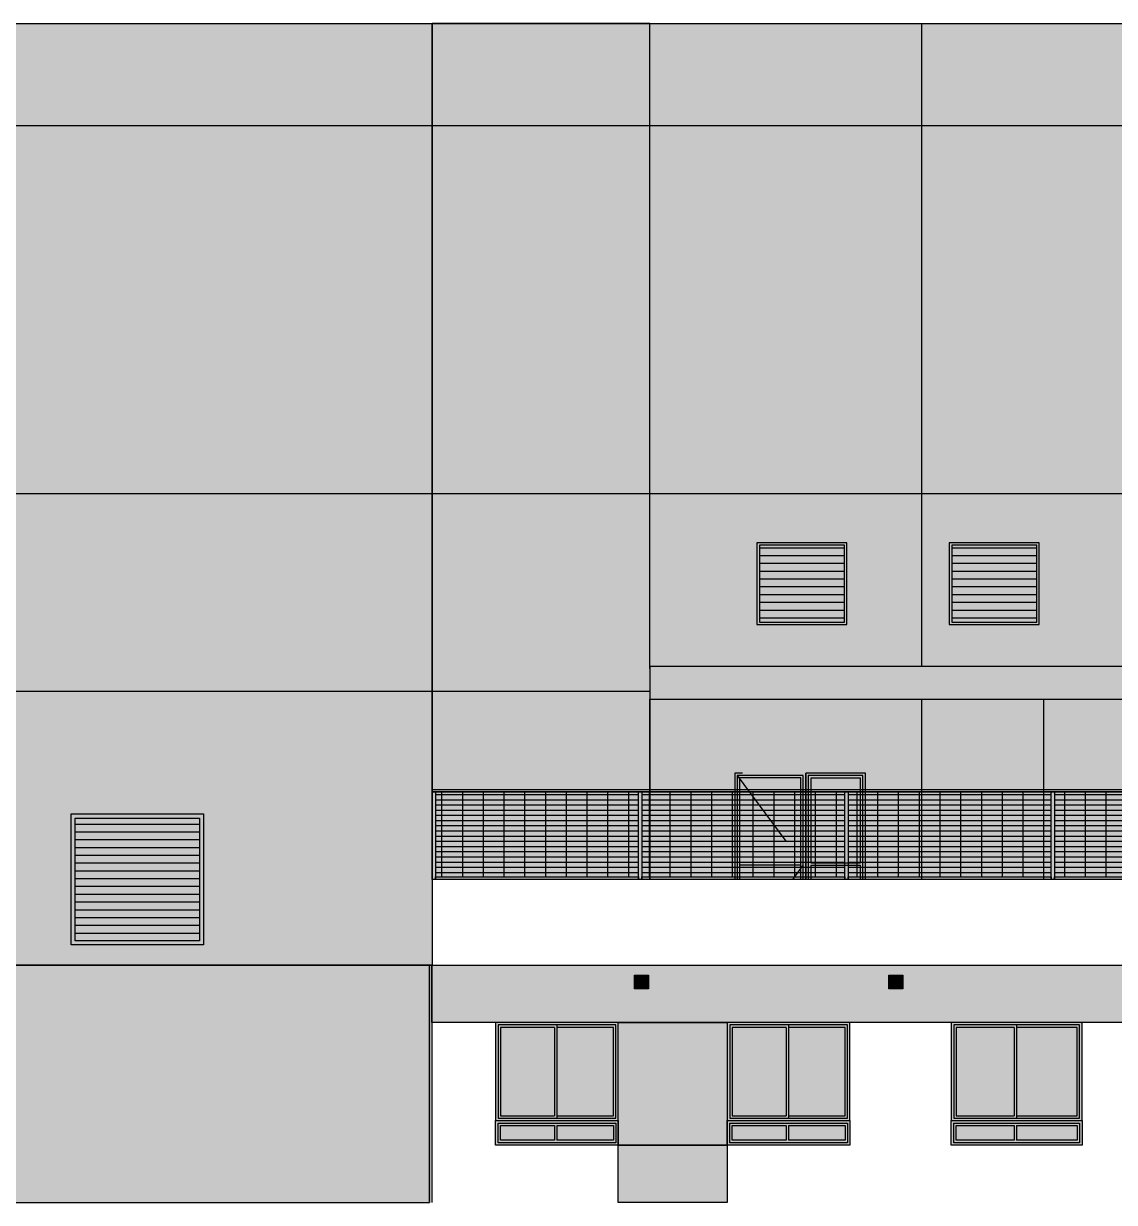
# Model space of a CAD drawing. Header units: metres. Extents: x -9138 to -7768, y 20 to 184.
# Drawn here: x -8768.08 to -8754.73, y 87.98 to 102.4 of the extents above; entities that cross this region are included whole.
import ezdxf
from ezdxf.xclip import XClip

# ---------------------------------------------------------------- set-up
doc = ezdxf.new("R2010")
doc.units = ezdxf.units.M
doc.header["$XCLIPFRAME"] = 0
doc.linetypes.add('CTE ELEV$0$DASHEDX2', pattern=[1.5, 1, -0.5])
for name, color, linetype in [('ARQ-DIM EMBASAM', 2, 'Continuous'), ('CTE ELEV$0$ARQ- FRISO', 7, 'Continuous'), ('CTE ELEV$0$ARQ-AUX', 7, 'Continuous'), ('CTE ELEV$0$ARQ-AUX1', 1, 'Continuous'), ('CTE ELEV$0$ARQ-AUX2', 2, 'Continuous'), ('CTE ELEV$0$ARQ-AUX3', 3, 'Continuous'), ('CTE ELEV$0$ARQ-CAX', 1, 'Continuous'), ('CTE ELEV$0$ARQ-PRJ', 7, 'CTE ELEV$0$DASHEDX2')]:
    doc.layers.add(name, color=color, linetype=linetype)
for name, color, linetype, true_color in [('CTE ELEV$0$COR CINZA FECHADO', 7, 'Continuous', 0x56534e), ('CTE ELEV$0$COR PLATINA', 7, 'Continuous', 0xa1a6a3), ('CTE ELEV$0$COR-CAIX', 7, 'Continuous', 0x45494e)]:
    doc.layers.add(name, color=color, linetype=linetype, true_color=true_color)

# ---------------------------------------------------------------- blocks, each defined once
blk = doc.blocks.new('CTE ELEV$0$V J 150x120')
at = {"layer": 'CTE ELEV$0$COR-CAIX'}
h = blk.add_hatch(color=256, dxfattribs=at)
h.dxf.hatch_style = 1
h.paths.add_polyline_path([(1.499999999999773, 1.19999999496485), (0, 1.19999999496485), (0, 0), (1.499999999999773, 0)])
h = blk.add_hatch(color=254, dxfattribs=at)
h.dxf.hatch_style = 1
h.paths.add_polyline_path([(0.7200000000000273, 1.139999994964848), (0.05999999999994543, 1.139999994964848), (0.05999999999994543, 0.06000000000000227), (0.7200000000000273, 0.06000000000000227)])
h.paths.add_polyline_path([(0.75, 0.06000000000000233), (1.439999999999827, 0.06000000000000222), (1.439999999999827, 1.139999994964848), (0.75, 1.139999994964848)])
for points in [[(1.499999999999773, 1.19999999496485), (0, 1.19999999496485), (0, 0), (1.499999999999773, 0)], [(1.470000000000027, 1.169999994964849), (0.02999999999974534, 1.169999994964849), (0.02999999999974534, 0.03000000000000114), (1.470000000000027, 0.03000000000000114)]]:
    blk.add_lwpolyline(points, close=True)
for points in [[(0.75, 1.169999994964849), (0.75, 0.03000000000000114)], [(0.7200000000000273, 1.139999994964848), (0.05999999999994543, 1.139999994964848), (0.05999999999994543, 0.06000000000000227), (0.7200000000000273, 0.06000000000000227)], [(0.7200000000000273, 1.139999994964848), (0.7200000000000273, 0.06000000000000227)], [(0.75, 0.06000000000000227), (1.439999999999827, 0.06000000000000227), (1.439999999999827, 1.139999994964848), (0.75, 1.139999994964848)]]:
    blk.add_lwpolyline(points)
blk = doc.blocks.new('CTE ELEV$0$V BAND INF 150x40')
at = {"layer": 'CTE ELEV$0$COR-CAIX'}
h = blk.add_hatch(color=256, dxfattribs=at)
h.dxf.hatch_style = 1
h.paths.add_polyline_path([(0, 0), (1.499999999999773, 0), (1.499999999999773, -0.3000000000000004), (0, -0.3000000000000004)])
h = blk.add_hatch(color=254, dxfattribs=at)
h.dxf.hatch_style = 1
h.paths.add_polyline_path([(0.7200000000000273, -0.2399999999999999), (0.7200000000000273, -0.0600000000000005), (0.06000000000000227, -0.0600000000000005), (0.06000000000000227, -0.2399999999999999)])
h.paths.add_polyline_path([(0.75, -0.2399999999999999), (1.43999999999977, -0.2399999999999999), (1.43999999999977, -0.06000000000000051), (0.75, -0.06000000000000048)])
at = {"layer": 'CTE ELEV$0$ARQ-CAX'}
for points in [[(0, 0), (1.499999999999773, 0), (1.499999999999773, -0.3000000000000004), (0, -0.3000000000000004)], [(0.03000000000000114, -0.03000000000000025), (1.469999999999771, -0.03000000000000025), (1.469999999999771, -0.2700000000000001), (0.03000000000000114, -0.2700000000000001)]]:
    blk.add_lwpolyline(points, close=True, dxfattribs=at)
for points in [[(0.7200000000000273, -0.2399999999999999), (0.06000000000000227, -0.2399999999999999), (0.06000000000000227, -0.0600000000000005), (0.7200000000000273, -0.0600000000000005)], [(0.7200000000000273, -0.0600000000000005), (0.7200000000000273, -0.2399999999999999)], [(0.75, -0.0600000000000005), (1.43999999999977, -0.0600000000000005), (1.43999999999977, -0.2399999999999999), (0.75, -0.2399999999999999)], [(0.75, -0.0600000000000005), (0.75, -0.2399999999999999)]]:
    blk.add_lwpolyline(points, dxfattribs=at)
blk = doc.blocks.new('CTE ELEV$0$V J 160x120')
at = {"layer": 'CTE ELEV$0$COR-CAIX'}
h = blk.add_hatch(color=256, dxfattribs=at)
h.dxf.hatch_style = 1
h.paths.add_polyline_path([(1.599999999999774, 1.199999994964849), (0, 1.199999994964849), (0, 0), (1.599999999999774, 0)])
h = blk.add_hatch(color=254, dxfattribs=at)
h.dxf.hatch_style = 1
h.paths.add_polyline_path([(0.770000000000028, 1.139999994964847), (0.05999999999994543, 1.139999994964847), (0.05999999999994543, 0.06000000000000227), (0.770000000000028, 0.06000000000000227)])
h.paths.add_polyline_path([(1.539999999999829, 1.139999994964847), (0.8000000000000007, 1.139999994964847), (0.8000000000000007, 0.06000000000000227), (1.539999999999828, 0.06000000000000227)])
at = {"layer": 'CTE ELEV$0$ARQ-CAX'}
for points in [[(1.599999999999774, 1.199999994964849), (0, 1.199999994964849), (0, 0), (1.599999999999774, 0)], [(1.570000000000029, 1.169999994964848), (0.02999999999974534, 1.169999994964848), (0.02999999999974534, 0.03000000000000114), (1.570000000000029, 0.03000000000000114)]]:
    blk.add_lwpolyline(points, close=True, dxfattribs=at)
for points in [[(0.8000000000000007, 1.169999994964848), (0.8000000000000007, 0.03000000000000114)], [(0.770000000000028, 1.139999994964847), (0.05999999999994543, 1.139999994964847), (0.05999999999994543, 0.06000000000000227), (0.770000000000028, 0.06000000000000227)], [(0.770000000000028, 1.139999994964847), (0.770000000000028, 0.06000000000000227)], [(0.8000000000000007, 0.06000000000000227), (1.539999999999829, 0.06000000000000227), (1.539999999999829, 1.139999994964847), (0.8000000000000007, 1.139999994964847)]]:
    blk.add_lwpolyline(points, dxfattribs=at)
blk = doc.blocks.new('CTE ELEV$0$V BAND INF 160x40')
at = {"layer": 'CTE ELEV$0$COR-CAIX'}
h = blk.add_hatch(color=256, dxfattribs=at)
h.dxf.hatch_style = 1
h.paths.add_polyline_path([(0, 0), (1.599999999999774, 0), (1.599999999999774, -0.3000000000000004), (0, -0.3000000000000004)])
h = blk.add_hatch(color=254, dxfattribs=at)
h.dxf.hatch_style = 1
h.paths.add_polyline_path([(0.770000000000028, -0.2399999999999999), (0.770000000000028, -0.06000000000000048), (0.06000000000000233, -0.0600000000000005), (0.06000000000000233, -0.2399999999999999)])
h.paths.add_polyline_path([(1.539999999999772, -0.2399999999999999), (1.539999999999772, -0.06000000000000048), (0.8000000000000007, -0.06000000000000051), (0.8000000000000007, -0.2399999999999999)])
at = {"layer": 'CTE ELEV$0$ARQ-CAX'}
for points in [[(0, 0), (1.599999999999774, 0), (1.599999999999774, -0.3000000000000004), (0, -0.3000000000000004)], [(0.03000000000000114, -0.03000000000000025), (1.569999999999773, -0.03000000000000025), (1.569999999999773, -0.2700000000000001), (0.03000000000000114, -0.2700000000000001)]]:
    blk.add_lwpolyline(points, close=True, dxfattribs=at)
for points in [[(0.770000000000028, -0.2399999999999999), (0.06000000000000227, -0.2399999999999999), (0.06000000000000227, -0.0600000000000005), (0.770000000000028, -0.0600000000000005)], [(0.770000000000028, -0.0600000000000005), (0.770000000000028, -0.2399999999999999)], [(0.8000000000000007, -0.0600000000000005), (1.539999999999772, -0.0600000000000005), (1.539999999999772, -0.2399999999999999), (0.8000000000000007, -0.2399999999999999)], [(0.8000000000000007, -0.0600000000000005), (0.8000000000000007, -0.2399999999999999)]]:
    blk.add_lwpolyline(points, dxfattribs=at)
blk = doc.blocks.new('CTE ELEV$0$vp vento kit')
at = {"layer": 'CTE ELEV$0$ARQ-CAX', "transparency": 33554687}
h = blk.add_hatch(dxfattribs=at)
h.set_pattern_fill('LINE', scale=0.01)
h.set_pattern_definition([(0, (8794.04868885521, -68.7271093550549), (0, 0.03175), [])])
h.paths.add_polyline_path([(-0.1599999999998545, 0.1599999999999966), (-0.01000000000021828, 0.1599999999999966), (-0.01000000000021828, 0.01000000000000512), (-0.1599999999998545, 0.01000000000000512)])
at = {"layer": 'CTE ELEV$0$COR-CAIX', "transparency": 33554687}
h = blk.add_hatch(color=256, dxfattribs=at)
h.dxf.hatch_style = 1
h.paths.add_polyline_path([(-0.1700000000000728, 0.1700000000000017), (0, 0.1700000000000017), (0, 0), (-0.1700000000000728, 0)])
at = {"layer": 'CTE ELEV$0$ARQ-CAX'}
for points in [[(-0.1700000000000728, 0.1700000000000017), (0, 0.1700000000000017), (0, 0), (-0.1700000000000728, 0)], [(-0.1599999999998545, 0.1599999999999966), (-0.01000000000021828, 0.1599999999999966), (-0.01000000000021828, 0.01000000000000512), (-0.1599999999998545, 0.01000000000000512)]]:
    blk.add_lwpolyline(points, close=True, dxfattribs=at)
blk = doc.blocks.new('CTE ELEV$0$elev 1 dupl inf')
at = {"layer": 'CTE ELEV$0$COR CINZA FECHADO', "transparency": 33554687}
h = blk.add_hatch(color=256, dxfattribs=at)
h.dxf.hatch_style = 1
h.paths.add_polyline_path([(21.23000812437749, 1.922728642966831e-11), (26.5449821461807, 1.922728642966831e-11), (26.5449821461807, 2.899998630981415), (21.23000812437749, 2.899998630981415)])
h = blk.add_hatch(color=256, dxfattribs=at)
h.dxf.hatch_style = 1
h.paths.add_polyline_path([(26.57498214618136, 2.899998630981415), (58.14994658083924, 2.899998635350215), (58.14994658083924, 2.200050793593562), (48.6199239081634, 2.200050792501358), (48.6199239081634, 2.23499844869815), (47.2199243129453, 2.23499844869815), (47.2199243129453, 2.200050792228311), (46.35002024382811, 2.200050791955263), (46.35002024382811, 2.23499844869815), (45.30001983904549, 2.23499844869815), (45.30001983904549, 2.200050791409168), (36.20992851810661, 2.20005079086306), (36.20992851810661, 2.23499844869815), (35.15997329883248, 2.23499844869815), (35.15997329883248, 2.200050790316965), (26.57498214618136, 2.200050789224761)])
h = blk.add_hatch(color=256, dxfattribs=at)
h.dxf.hatch_style = 1
h.paths.add_polyline_path([(28.85522507008864, 2.200050791409168), (30.18990479498825, 2.200050791409168), (30.18990479498825, 0.7000507964443159), (28.85522507008864, 0.7000507964443159)])
at = {"layer": 'CTE ELEV$0$ARQ- FRISO', "elevation": -8.510797045857506e-05}
blk.add_lwpolyline([(0, 2.899998630981415), (58.14994658083924, 2.899998630981415)], dxfattribs=at)
at = {"layer": 'CTE ELEV$0$ARQ-AUX3'}
for p, q in [((26.5449821461807, 2.899998630981415, -0.0002285201685999899), (26.5449821461807, 0, -0.0001434121981414148)), ((26.57498214618136, 2.899998630981415, -0.000224201812276087), (26.57498214618136, 0, -0.000139093841817512))]:
    blk.add_line(p, q, dxfattribs=at)
at = {"layer": 'CTE ELEV$0$COR CINZA FECHADO'}
for points, elevation in [([(21.23000812437749, 1.922728642966831e-11), (26.5449821461807, 1.922728642966831e-11), (26.5449821461807, 2.899998630981415), (21.23000812437749, 2.899998630981415)], -9.896849528761778e-06), ([(26.57498214618136, 2.899998630981415), (58.14994658083924, 2.899998635350215), (58.14994658083924, 2.200050793593562), (48.6199239081634, 2.200050792501358), (48.6199239081634, 2.23499844869815), (47.2199243129453, 2.23499844869815), (47.2199243129453, 2.200050792228311), (46.35002024382811, 2.200050791955263), (46.35002024382811, 2.23499844869815), (45.30001983904549, 2.23499844869815), (45.30001983904549, 2.200050791409168), (36.20992851810661, 2.20005079086306), (36.20992851810661, 2.23499844869815), (35.15997329883248, 2.23499844869815), (35.15997329883248, 2.200050790316965), (26.57498214618136, 2.200050789224761)], -0.000224201812276087), ([(28.85522507008864, 2.200050791409168), (30.18990479498825, 2.200050791409168), (30.18990479498825, 0.7000507964443159), (28.85522507008864, 0.7000507964443159)], -0.000134420803558118)]:
    blk.add_lwpolyline(points, close=True, dxfattribs=dict(at, elevation=elevation))
at = {"layer": 'CTE ELEV$0$ARQ-CAX'}
for name, p in [('CTE ELEV$0$vp vento kit', (29.22563835676374, 2.609998630981408, -8.510797045857506e-05)), ('CTE ELEV$0$vp vento kit', (32.33563835676432, 2.610056029260704, -8.510797045857506e-05)), ('CTE ELEV$0$V J 150x120', (27.35522507008864, 1.000050796444313, -0.000134420803558118)), ('CTE ELEV$0$V J 150x120', (30.18990479498825, 1.000050796444313, -0.000134420803558118)), ('CTE ELEV$0$V J 160x120', (32.9299028822752, 1.000050796444313, -0.000134420803558118)), ('CTE ELEV$0$V BAND INF 150x40', (27.35522507008864, 1.000050796444313, -0.000134420803558118)), ('CTE ELEV$0$V BAND INF 150x40', (30.18990479498825, 1.000050796444313, -0.000134420803558118)), ('CTE ELEV$0$V BAND INF 160x40', (32.9299028822752, 1.000050796444313, -0.000134420803558118))]:
    blk.add_blockref(name, p, dxfattribs=at)
blk = doc.blocks.new('CTE ELEV$0$v cx 110x120 VP')
at = {"layer": 'CTE ELEV$0$ARQ-AUX'}
h = blk.add_hatch(dxfattribs=at)
h.set_pattern_fill('LINE', color=256, scale=0.03)
h.set_pattern_definition([(0, (0.02999999999999936, -0.03000000000000114), (0, 0.09524999999999999), [])])
h.paths.add_polyline_path([(0.02999999999999936, -0.03000000000000114), (1.07, -0.03000000000000114), (1.07, -0.9699999999999981), (0.02999999999999936, -0.9699999999999981)])
at = {"layer": 'CTE ELEV$0$COR-CAIX', "transparency": 33554687}
h = blk.add_hatch(color=256, dxfattribs=at)
h.dxf.hatch_style = 1
h.paths.add_polyline_path([(0, 0), (1.1, 0), (1.1, -0.9999999999999992), (0, -0.9999999999999992)])
for points in [[(0, 0), (1.1, 0), (1.1, -0.9999999999999992), (0, -0.9999999999999992)], [(0.02999999999999936, -0.03000000000000114), (1.07, -0.03000000000000114), (1.07, -0.9699999999999981), (0.02999999999999936, -0.9699999999999981)]]:
    blk.add_lwpolyline(points, close=True)
blk = doc.blocks.new('*U667')
at = {"layer": 'CTE ELEV$0$COR-CAIX', "transparency": 33554610}
h = blk.add_hatch(color=256, dxfattribs=at)
h.dxf.hatch_style = 1
h.paths.add_polyline_path([(0.7299999999981814, 0.03999999999970782), (0, 0.03999999999970782), (0, -2.155000000000189), (0.7299999999981814, -2.155000000000189)])
at = {"layer": 'CTE ELEV$0$COR-CAIX', "transparency": 33554687}
h = blk.add_hatch(color=254, dxfattribs=at)
h.dxf.hatch_style = 1
h.paths.add_polyline_path([(0.06000000000000227, -1.055000023596474), (0.6699999999981792, -1.055000023596474), (0.6699999999981792, -0.02000000000029445), (0.06000000000000227, -0.02000000000029445)])
h.paths.add_polyline_path([(0.06000000000000227, -2.095000000000191), (0.6699999999981792, -2.095000000000191), (0.6699999999981792, -1.08500002359645), (0.06000000000000227, -1.08500002359645)])
at = {"layer": 'CTE ELEV$0$ARQ-CAX'}
for points in [[(0.7299999999981814, 0.03999999999970782), (0, 0.03999999999970782), (0, -2.155000000000189), (0.7299999999981814, -2.155000000000189)], [(0.6999999999981803, 0.009999999999706688), (0.03000000000000114, 0.009999999999706688), (0.03000000000000114, -2.125000000000188), (0.6999999999981803, -2.125000000000188)]]:
    blk.add_lwpolyline(points, close=True, dxfattribs=at)
for points in [[(0.6699999999981792, -1.055000023596474), (0.6699999999981792, -0.02000000000029445), (0.06000000000000227, -0.02000000000029445), (0.06000000000000227, -1.055000023596474)], [(0.06000000000000227, -1.055000023596474), (0.6699999999981792, -1.055000023596474)], [(0.06000000000000227, -1.08500002359645), (0.06000000000000227, -2.095000000000191), (0.6699999999981792, -2.095000000000191), (0.6699999999981792, -1.08500002359645)], [(0.06000000000000227, -1.08500002359645), (0.6699999999981792, -1.08500002359645)]]:
    blk.add_lwpolyline(points, dxfattribs=at)
blk = doc.blocks.new('*U498')
at = {"layer": 'CTE ELEV$0$COR-CAIX', "transparency": 33554610}
h = blk.add_hatch(color=256, dxfattribs=at)
h.dxf.hatch_style = 1
h.paths.add_polyline_path([(-0.8699999999935243, 2.195000000000118), (0, 2.19499999999999), (0, 0), (-0.8699999999935243, 1.27897692436818e-13)])
at = {"layer": 'CTE ELEV$0$ARQ-CAX'}
for p, q in [((-0.8099999999935789, 1.100000000000151), (-0.06000000000000227, 1.100000000000023)), ((-0.8099999999935789, 1.070000000000178), (-0.06000000000000227, 1.07000000000005))]:
    blk.add_line(p, q, dxfattribs=at)
for points in [[(-0.8699999999935243, 2.195000000000118), (0, 2.19499999999999), (0, 0), (-0.8699999999935243, 1.27897692436818e-13)], [(-0.8399999999935516, 2.165000000000145), (-0.02999999999997272, 2.165000000000017), (-0.02999999999997272, 0), (-0.8399999999935516, 1.27897692436818e-13)], [(-0.8099999999935789, 2.135000000000172), (-0.06000000000000227, 2.135000000000044), (-0.06000000000000227, 0.05999999999994543), (-0.8099999999935789, 0.06000000000007333)]]:
    blk.add_lwpolyline(points, close=True, dxfattribs=at)
at = {"layer": 'CTE ELEV$0$ARQ-PRJ'}
blk.add_lwpolyline([(-0.02999999999997272, 2.165000000000017), (-0.8399999999935516, 1.072500000000232), (-0.02999999999997272, 3.108624468950438e-15)], dxfattribs=at)
blk = doc.blocks.new('CTE ELEV$0$v gr gradil dup sup 3')
at = {"transparency": 33554687}
h = blk.add_hatch(dxfattribs=at)
h.set_pattern_fill('GRATE', scale=0.08)
h.set_pattern_definition([(0, (0.04000000001353447, 1.020011692083709), (0, 0.0635), []), (90, (0.04000000001353447, 1.020011692083709), (-0.254, 1.555301434917139e-17), [])])
h.paths.add_polyline_path([(0.04000000001360648, 1.070011684880693), (0.04000991093564576, 0.03000056203301882), (2.525013647406386, 0.03000396825863305), (2.525003736516783, 1.070011687367595)])
h.paths.add_polyline_path([(2.565003729405407, 1.070011687407626), (2.565013640327447, 0.0300005645599517), (5.050017376798188, 0.03000397078556605), (5.050007465908585, 1.070011689894528)])
h.paths.add_polyline_path([(5.090007458797208, 1.070011689934559), (5.090017369719249, 0.03000056708688448), (7.575021106189989, 0.03000397331249893), (7.575011195300386, 1.070011692421461)])
h.paths.add_polyline_path([(7.615011188189009, 1.070011692461491), (7.615021098870526, 0.03002580895384099), (10.1000149246931, 0.03002921516587076), (10.1000149246931, 1.070011694948394)])
at = {"layer": 'CTE ELEV$0$COR-CAIX', "transparency": 33554687}
h = blk.add_hatch(color=256, dxfattribs=at)
h.dxf.hatch_style = 1
h.paths.add_polyline_path([(7.61502123479594, 0.03002580895402729), (10.10002482131363, 0.03002921517943617), (10.10002482131363, 2.921517943502844e-05), (7.61502123479594, 2.580895402615191e-05)])
h.paths.add_polyline_path([(7.575011195300386, 1.070011692441476), (7.61501118818901, 1.070011692441476), (7.61502138500523, 1.799975746230587e-08), (7.575021392116605, 1.799975746230587e-08)])
h.paths.add_polyline_path([(5.090017505656451, 0.03000056708707088), (7.575021092174138, 0.03000397331247976), (7.575021092174138, 3.973312478623703e-06), (5.090017505656451, 5.670870697471742e-07)])
h.paths.add_polyline_path([(5.050007465908585, 1.070011689914543), (5.090007458797209, 1.070011689914543), (5.090017655613429, 1.547282457714516e-08), (5.050017662724804, 1.547282457714516e-08)])
h.paths.add_polyline_path([(2.56501377626465, 0.030000564560138), (5.050017362782337, 0.03000397078554688), (5.050017362782337, 3.970785545738542e-06), (2.56501377626465, 5.645601368620135e-07)])
h.paths.add_polyline_path([(2.525003736516783, 1.07001168738761), (2.565003729405408, 1.07001168738761), (2.565013926221627, 1.294589169198446e-08), (2.525013933333003, 1.294589169198446e-08)])
h.paths.add_polyline_path([(0.04001004687284872, 0.03000056203320511), (2.525013633390536, 0.03000396825861399), (2.525013633390536, 3.968258612853381e-06), (0.04001004687284872, 5.620332039768527e-07)])
h.paths.add_polyline_path([(10.1000149246931, 1.070011694968409), (10.1400149175799, 1.070011694968409), (10.1400149175799, 1.145114396794433e-05), (10.1000149246931, 1.145114396794433e-05)])
h.paths.add_polyline_path([(7.124982132067359e-09, 1.070011684860678), (0.04000000001360668, 1.070011684860678), (0.04001019682982651, 1.041895880682375e-08), (1.020394120196388e-05, 1.041895880682375e-08)])
h.paths.add_polyline_path([(10.14001491045674, 1.100011450947861), (10.1400149175799, 1.07001171684158), (7.12498149368912e-09, 1.070011691985658), (0, 1.100011691985671)])
edge = h.paths.add_edge_path()
edge.add_line((0.02000000356929441, 1.070011684860678), (10.1200149211365, 1.070011694968409))
at = {"ltscale": 0.05}
blk.add_lwpolyline([(10.14001491045674, 1.100011450947861), (10.1400149175799, 1.07001171684158), (7.12498149368912e-09, 1.070011691985658), (0, 1.100011691985671)], close=True, dxfattribs=at)
for points in [[(7.124982132067359e-09, 1.070011684860678), (0.04000000001360668, 1.070011684860678), (0.04001019682982651, 1.041895880682375e-08), (1.020394120196388e-05, 1.041895880682375e-08)], [(2.525003736516783, 1.07001168738761), (2.565003729405408, 1.07001168738761), (2.565013926221627, 1.294589169198446e-08), (2.525013933333003, 1.294589169198446e-08)], [(5.050007465908585, 1.070011689914543), (5.090007458797209, 1.070011689914543), (5.090017655613429, 1.547282457714516e-08), (5.050017662724804, 1.547282457714516e-08)], [(7.575011195300386, 1.070011692441476), (7.61501118818901, 1.070011692441476), (7.61502138500523, 1.799975746230587e-08), (7.575021392116605, 1.799975746230587e-08)], [(10.1000149246931, 1.070011694968409), (10.1400149175799, 1.070011694968409), (10.1400149175799, 1.145114396794433e-05), (10.1000149246931, 1.145114396794433e-05)], [(0.04001004687284872, 0.03000056203320511), (2.525013633390536, 0.03000396825861399), (2.525013633390536, 3.968258612853381e-06), (0.04001004687284872, 5.620332039768527e-07)], [(2.56501377626465, 0.030000564560138), (5.050017362782337, 0.03000397078554688), (5.050017362782337, 3.970785545738542e-06), (2.56501377626465, 5.645601368620135e-07)], [(5.090017505656451, 0.03000056708707088), (7.575021092174138, 0.03000397331247976), (7.575021092174138, 3.973312478623703e-06), (5.090017505656451, 5.670870697471742e-07)], [(7.61502123479594, 0.03002580895402729), (10.10002482131363, 0.03002921517943617), (10.10002482131363, 2.921517943502844e-05), (7.61502123479594, 2.580895402615191e-05)]]:
    blk.add_lwpolyline(points, close=True)
blk.add_lwpolyline([(0.02000000356929441, 1.070011684860678), (10.1200149211365, 1.070011694968409)])
blk = doc.blocks.new('CTE ELEV$0$elev 1  dupl sup cob')
at = {"layer": 'CTE ELEV$0$COR CINZA FECHADO', "transparency": 33554687}
h = blk.add_hatch(color=256, dxfattribs=at)
h.dxf.hatch_style = 1
h.paths.add_polyline_path([(21.23000771959596, 11.55500009865841), (26.57755706811076, 11.55500009865841), (26.57755706811076, 0.04000028022841207), (21.23000771959596, 0.04000028022841207)])
at = {"layer": 'CTE ELEV$0$COR PLATINA', "transparency": 33554687}
h = blk.add_hatch(color=256, dxfattribs=at)
h.dxf.hatch_style = 1
h.paths.add_polyline_path([(26.57755706811076, 11.55500009865841), (36.9198727832901, 11.55500068459795), (36.91989554544501, 3.695000683884739), (29.23986359070593, 3.696506317157056), (29.23986047961692, 1.090000082804871), (26.57755706811076, 1.090000082461184)])
h = blk.add_hatch(color=256, dxfattribs=at)
h.dxf.hatch_style = 1
h.paths.add_polyline_path([(29.23986203516142, 3.295000098658448), (36.71988501754822, 3.295000098658448), (36.71988501754822, 1.090011499176015), (29.23986203516142, 1.090011499176015)])
at = {"layer": 'CTE ELEV$0$COR-CAIX', "transparency": 33554687}
h = blk.add_hatch(color=256, dxfattribs=at)
h.dxf.hatch_style = 1
h.paths.add_polyline_path([(36.71988501753003, 3.69500009865844), (29.23986203515597, 3.69500009865844), (29.23986203515597, 3.295000098658448), (36.71988501753003, 3.295000098658448)])
at = {"layer": 'CTE ELEV$0$ARQ- FRISO'}
for p, q in [((11.09001920086303, 10.31000009865848, 4.931283309954331e-05), (36.91987637731654, 10.31000009865848, 4.931283309954331e-05)), ((11.09000621041378, 5.810000098658421, -1.689077924129436e-05), (36.91988936776579, 5.810000098658421, -1.689077924129436e-05)), ((18.76993652309466, 3.390000097945205, 1.421520676383628e-05), (29.23986203515597, 3.390000097945205, 1.421520676383628e-05))]:
    blk.add_line(p, q, dxfattribs=at)
at = {"layer": 'CTE ELEV$0$ARQ-AUX'}
blk.add_line((34.05959208851527, 3.295000098658448, 9.119238501269026e-06), (34.05959208851345, 1.090011499176015, -1.83606392356612e-05), dxfattribs=at)
at = {"layer": 'CTE ELEV$0$ARQ-AUX2'}
for p, q in [((29.23986203516142, 11.5550000986584, -1.257242200552868e-05), (32.56483415195726, 11.55500009865372, 4.374288209023781e-06)), ((29.23986203516142, 3.670000097945149, -3.963675300280656e-06), (29.23986203516142, 11.5550000986584, -1.257242200552868e-05)), ((32.56483415195726, 11.55500009865843, 2.796594255793965e-08), (32.56483415195726, 3.69500009865844, 8.60941795233966e-06)), ((29.23986203516142, 1.090011499176001, -3.419217047946968e-05), (29.23986203516142, 3.295000098658448, -3.617016422583714e-06)), ((32.56483415195726, 3.295000098658448, 9.119238501269026e-06), (32.56483415195726, 1.090011499176015, -1.83606392356612e-05))]:
    blk.add_line(p, q, dxfattribs=at)
at = {"layer": 'CTE ELEV$0$ARQ-AUX3'}
for p, q in [((26.57755706811076, 11.55500009865841, 6.265054994930051e-05), (26.57755706811076, 1.090011499176015, 4.499447677564049e-05)), ((36.71988501754822, 1.090011499176015, -1.727342620747985e-05), (26.57755706811076, 1.090011499176001, 4.931283309954369e-05))]:
    blk.add_line(p, q, dxfattribs=at)
at = {"layer": 'CTE ELEV$0$ARQ-AUX3', "elevation": 8.664678590363592e-06}
blk.add_lwpolyline([(21.23000771959596, 11.55500009865841), (26.57755706811076, 11.55500009865843)], dxfattribs=at)
at = {"layer": 'CTE ELEV$0$ARQ-AUX3', "elevation": -6.99392880136662e-06}
blk.add_lwpolyline([(36.71988501753003, 3.69500009865844), (29.23986203515597, 3.69500009865844), (29.23986203515597, 3.295000098658448), (36.71988501753003, 3.295000098658448)], close=True, dxfattribs=at)
at = {"layer": 'CTE ELEV$0$ARQ-CAX'}
for points, elevation in [([(29.23986203516142, 11.5550000986584), (26.57755706811076, 11.55500009865843)], 1.262835389064456e-05), ([(32.56483415195726, 11.55500009865372), (36.91987278329179, 11.55500009865838), (36.91989554544671, 3.695000098658397)], 4.318356323902826e-06)]:
    blk.add_lwpolyline(points, dxfattribs=dict(at, elevation=elevation))
at = {"layer": 'CTE ELEV$0$COR CINZA FECHADO', "elevation": 8.664678590363592e-06}
blk.add_lwpolyline([(21.23000771959596, 11.55500009865841), (26.57755706811076, 11.55500009865841), (26.57755706811076, 0.04000028022841207), (21.23000771959596, 0.04000028022841207)], close=True, dxfattribs=at)
at = {"layer": 'CTE ELEV$0$COR PLATINA'}
for points, elevation in [([(26.57755706811076, 11.55500009865841), (36.9198727832901, 11.55500068459795), (36.91989554544501, 3.695000683884739), (29.23986359070593, 3.696506317157056), (29.23986047961692, 1.090000082804871), (26.57755706811076, 1.090000082461184)], 8.664678590363592e-06), ([(29.23986203516142, 3.295000098658448), (36.71988501754822, 3.295000098658448), (36.71988501754822, 1.090011499176015), (29.23986203516142, 1.090011499176015)], -3.617016422583714e-06)]:
    blk.add_lwpolyline(points, close=True, dxfattribs=dict(at, elevation=elevation))
ref = blk.add_blockref('*U498', (30.27986502190834, 0.1950000979354769, 8.636712647406029e-06), dxfattribs=dict(xscale=-1))
XClip(ref).set_block_clipping_path([(-1.6911267296600272, 0.8950114012405379), (0.05961981016116624, 2.1950000000000074)])
ref = blk.add_blockref('*U667', (31.14986502190186, 2.348831651329604, 8.636712647406029e-06))
XClip(ref).set_block_clipping_path([(-0.8699999999698775, -1.2588201521536178), (0.8211267296665028, 0.039999999999722036)])
at = {"layer": 'CTE ELEV$0$ARQ-AUX3'}
blk.add_blockref('CTE ELEV$0$v gr gradil dup sup 3', (26.57755706811076, 1.090011499176015, 4.499447677564049e-05), dxfattribs=at)
at = {"layer": 'CTE ELEV$0$ARQ-CAX', "xscale": -1}
for p in [(31.65193150391679, 5.205000098658402, -1.257242291739724e-05), (34.00489665030545, 5.205000098658417, -1.689077924130006e-05)]:
    blk.add_blockref('CTE ELEV$0$v cx 110x120 VP', p, dxfattribs=at)
blk = doc.blocks.new('CTE ELEV$0$CX PRESS ATC')
at = {"layer": 'CTE ELEV$0$ARQ-AUX1', "transparency": 33554610}
h = blk.add_hatch(dxfattribs=at)
h.set_pattern_fill('LINE', scale=0.03)
h.set_pattern_definition([(0, (9019.219435526073, -91.13000377106772), (0, 0.09524999999999999), [])])
h.paths.add_polyline_path([(0.0499999999992724, 1.549999999999997), (1.570000000001528, 1.549999999999997), (1.570000000001528, 0.04999999999999716), (0.0499999999992724, 0.04999999999999716)])
at = {"layer": 'CTE ELEV$0$COR-CAIX', "transparency": 33554610}
h = blk.add_hatch(color=256, dxfattribs=at)
h.dxf.hatch_style = 1
h.paths.add_polyline_path([(0, 1.599999999999994), (1.6200000000008, 1.599999999999994), (1.6200000000008, 0), (0, 0)])
at = {"layer": 'CTE ELEV$0$ARQ-AUX1'}
for points in [[(0, 1.599999999999994), (1.6200000000008, 1.599999999999994), (1.6200000000008, 0), (0, 0)], [(0.0499999999992724, 1.549999999999997), (1.570000000001528, 1.549999999999997), (1.570000000001528, 0.04999999999999716), (0.0499999999992724, 0.04999999999999716)]]:
    blk.add_lwpolyline(points, close=True, dxfattribs=at)
blk = doc.blocks.new('CTE ELEV')
at = {"layer": 'CTE ELEV$0$COR CINZA FECHADO', "transparency": 33554687}
h = blk.add_hatch(color=256, dxfattribs=at)
h.dxf.hatch_style = 1
h.paths.add_polyline_path([(-8759.467886020197, 88.68005609562859), (-8760.802565745096, 88.68005609562859), (-8760.802565745096, 87.98000673478049), (-8759.467886020197, 87.98000673478049)])
at = {"layer": 'CTE ELEV$0$COR CINZA FECHADO', "elevation": -4.931283309954294e-05}
blk.add_lwpolyline([(-8760.802565745096, 88.68005609562859), (-8759.467886020197, 88.68005609562859), (-8759.467886020197, 87.98000528810921), (-8760.802565745096, 87.98000528810921)], close=True, dxfattribs=at)
for name, p in [('CTE ELEV$0$elev 1  dupl sup cob', (-8789.657790410403, 90.84000364993727, -4.931283309954331e-05)), ('CTE ELEV$0$elev 1 dupl inf', (-8789.657790815185, 87.98000529918427, 8.510797045857506e-05))]:
    blk.add_blockref(name, p)
at = {"layer": 'CTE ELEV$0$ARQ-AUX1'}
blk.add_blockref('CTE ELEV$0$CX PRESS ATC', (-8767.497782690807, 91.13000377106772, -4.064815450917972e-05), dxfattribs=at)

msp = doc.modelspace()

# ---------------------------------------------------------------- block references
at = {"layer": 'ARQ-DIM EMBASAM'}
msp.add_blockref('CTE ELEV', (0, 0), dxfattribs=at)

doc.saveas('drawing.dxf')
